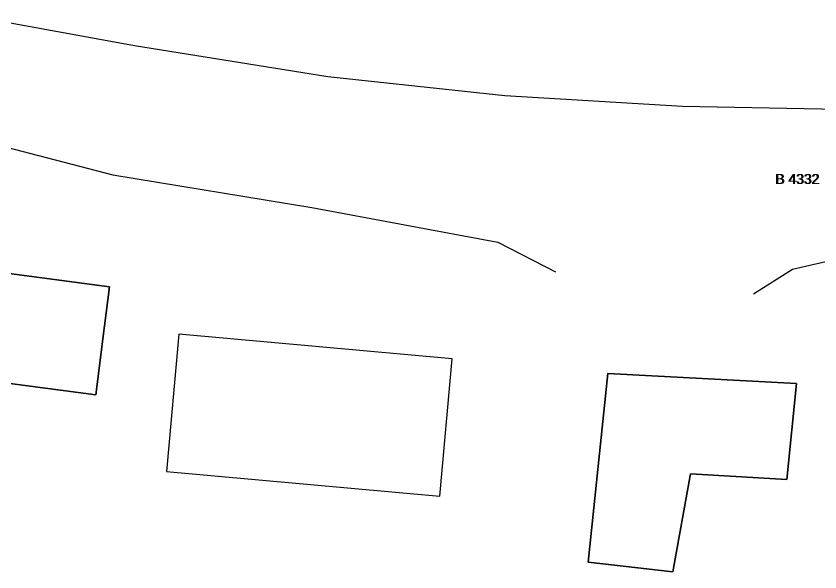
# Model space of a CAD drawing. Header units: metres. Extents: x -1 to 177, y -18 to 89.
# Drawn here: x 37.85 to 78.75, y -9.28 to 19.02 of the extents above; entities that cross this region are included whole.
import ezdxf

# ---------------------------------------------------------------- set-up
doc = ezdxf.new("R2010")
doc.units = ezdxf.units.M
doc.header["$LTSCALE"] = 1016
doc.layers.add('Areas', color=30, linetype='Continuous', lineweight=25, true_color=0xff7f00)
doc.styles.add('textstyle159', font='')
doc.styles.add('textstyle160', font='')
doc.styles.get('textstyle159').set_extended_font_data('Arial')
doc.styles.get('textstyle160').set_extended_font_data('Arial')

msp = doc.modelspace()

# ---------------------------------------------------------------- linework, layer by layer
at = {"layer": 'Areas'}
for p, q in [((43.88, 17.509), (35.571, 19.016)), ((43.88, 17.509), (35.571, 19.016)), ((53.703, 15.93), (43.88, 17.509)), ((53.703, 15.93), (43.88, 17.509)), ((62.716, 14.962), (53.703, 15.93)), ((62.716, 14.962), (53.703, 15.93)), ((71.759, 14.418), (62.716, 14.962)), ((71.759, 14.418), (62.716, 14.962)), ((81.46, 14.231), (71.759, 14.418)), ((81.46, 14.231), (71.759, 14.418)), ((34.199, 13.158), (42.767, 10.926)), ((34.199, 13.158), (42.767, 10.926)), ((42.767, 10.926), (52.889, 9.267)), ((42.767, 10.926), (52.889, 9.267)), ((52.889, 9.267), (62.365, 7.512)), ((52.889, 9.267), (62.365, 7.512)), ((62.365, 7.512), (65.293, 5.995)), ((62.365, 7.512), (65.293, 5.995)), ((77.355, 6.13), (81.739, 7.143)), ((77.355, 6.13), (81.739, 7.143)), ((75.377, 4.874), (77.355, 6.13)), ((75.377, 4.874), (77.355, 6.13))]:
    msp.add_line(p, q, dxfattribs=at)
at = {"layer": 'Areas', "flags": 128}
for points in [[(42.35, 3.25), (41.9, -0.26), (27.5, 1.64), (28.3, 7.14)], [(28.3, 7.14), (42.6, 5.24), (42.35, 3.25)], [(46.13, 2.83), (45.5, -4.16), (59.41, -5.43), (60.04, 1.56), (46.13, 2.83)], [(67.96, 0.82), (77.56, 0.32), (77.06, -4.58), (72.16, -4.28), (71.26, -9.28), (66.96, -8.78), (67.96, 0.82)]]:
    msp.add_lwpolyline(points, dxfattribs=at)
for points in [[(42.35, 3.25), (42.6, 5.24), (28.3, 7.14), (27.5, 1.64), (41.9, -0.26)], [(46.13, 2.83), (45.5, -4.16), (59.41, -5.43), (60.04, 1.56)], [(67.96, 0.82), (66.96, -8.78), (71.26, -9.28), (72.16, -4.28), (77.06, -4.58), (77.56, 0.32)]]:
    msp.add_lwpolyline(points, close=True, dxfattribs=at)

# ---------------------------------------------------------------- texts
at = {"layer": 'Areas', "char_height": 0.5051, "attachment_point": 1}
for insert, line_spacing_factor, style in [((76.463, 10.975), 0.967741, 'textstyle159'), ((76.515, 10.977), 0.971628, 'textstyle160')]:
    msp.add_mtext('B 4332', dxfattribs=dict(at, insert=insert, line_spacing_factor=line_spacing_factor, style=style))

doc.saveas('drawing.dxf')
